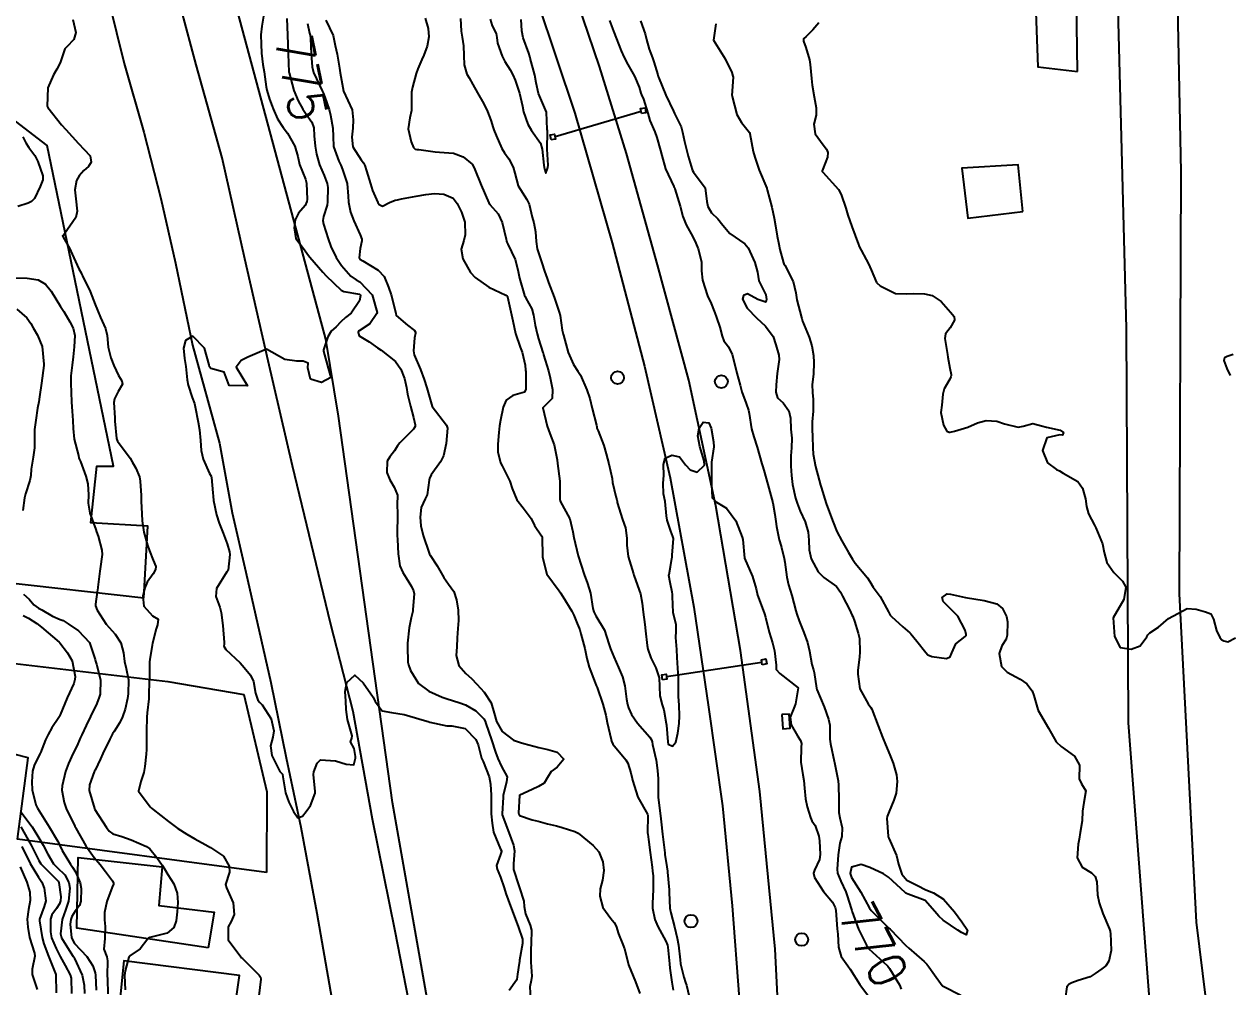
# Model space of a CAD drawing. Header units: metres. Extents: x 307586 to 320046, y 7427249 to 7434250.
# Drawn here: x 318928.5 to 319058.8, y 7429611.4 to 7429715.7 of the extents above; entities that cross this region are included whole.
import ezdxf
from ezdxf.enums import TextEntityAlignment as Align

# ---------------------------------------------------------------- set-up
doc = ezdxf.new("R2010")
doc.units = ezdxf.units.M
doc.header["$MEASUREMENT"] = 0
for name, color, linetype in [('Armario', 62, 'Continuous'), ('Cotas', 45, 'Continuous'), ('Curvas de Nivel 1m', 11, 'Continuous'), ('Curvas de Nivel 5m', 15, 'Continuous'), ('Divisa', 42, 'FENCELINE2'), ('Edificações', 30, 'Continuous'), ('Linha Férrea', 20, 'Continuous'), ('Portico', 45, 'Continuous'), ('Postes', 20, 'Continuous'), ('Vias Primárias', 230, 'Continuous')]:
    doc.layers.add(name, color=color, linetype=linetype)
doc.styles.add('Style-STANDARD', font='STANDARD.shx')
doc.linetypes.add('FENCELINE2', pattern='A,0.25,-0.1,[132,ltypeshp.shx,S=0.1,R=0,X=-0.1,Y=0],-0.1,1', length=1.45)

msp = doc.modelspace()

# ---------------------------------------------------------------- linework, layer by layer
at = {"layer": 'Armario'}
msp.add_lwpolyline([(319010.53, 7429640.91), (319010.62, 7429639.38), (319011.41, 7429639.43), (319011.32, 7429640.96)], close=True, dxfattribs=at)
at = {"layer": 'Curvas de Nivel 1m', "flags": 128}
for points, elevation in [([(318933.74, 7429716.15), (318934.08, 7429714.74), (318933.87, 7429713.98), (318933.11, 7429713.18), (318932.9, 7429712.96), (318932.81, 7429712.75), (318932.39, 7429711.46), (318932, 7429710.76), (318931.67, 7429710.17), (318931.05, 7429708.77), (318930.97, 7429706.77), (318931.03, 7429706.61), (318932.52, 7429704.75), (318933, 7429704.23), (318934.36, 7429702.74), (318934.98, 7429702.08), (318935.63, 7429701.38), (318935.75, 7429700.72), (318935.44, 7429700.24), (318934.95, 7429699.82), (318934.44, 7429699.24), (318934.16, 7429698.74), (318933.96, 7429697.7), (318934.07, 7429696.74), (318934.22, 7429695.41), (318934.06, 7429694.73), (318932.86, 7429692.94), (318932.77, 7429692.85), (318932.63, 7429692.75), (318932.86, 7429692.32), (318933.44, 7429691.33), (318933.69, 7429690.74), (318934.4, 7429689.15), (318934.64, 7429688.72), (318934.7, 7429688.61), (318934.81, 7429688.42), (318935.64, 7429686.71), (318936.18, 7429685.3), (318936.41, 7429684.7), (318936.76, 7429683.88), (318937.27, 7429682.69), (318937.47, 7429681.96), (318937.59, 7429680.69), (318937.88, 7429679.52), (318938.19, 7429678.69), (318938.68, 7429677.61), (318939.04, 7429677.03), (318939.12, 7429676.67), (318938.67, 7429675.89), (318938.25, 7429675.1), (318938.19, 7429674.68), (318938.29, 7429673.02), (318938.31, 7429672.68), (318938.49, 7429670.79), (318938.52, 7429670.68), (318938.6, 7429670.51), (318939.95, 7429668.66), (318940.19, 7429668.28), (318940.56, 7429667.57), (318940.95, 7429666.65), (318941.04, 7429666.16), (318941.13, 7429664.64), (318941.16, 7429664.01), (318941.21, 7429662.64), (318941.24, 7429661.9), (318941.43, 7429660.64), (318941.85, 7429659.25), (318942.05, 7429658.63), (318942.44, 7429657.61), (318942.74, 7429656.93), (318942.7, 7429656.63), (318942.43, 7429656.14), (318941.8, 7429655.25), (318941.54, 7429654.64), (318941.31, 7429653.73), (318941.44, 7429652.64), (318942.37, 7429651.6), (318942.98, 7429651.23), (318942.92, 7429650.62), (318942.77, 7429650.21), (318942.37, 7429648.63), (318942.33, 7429648.41), (318942.08, 7429646.87), (318942.06, 7429646.63), (318942.04, 7429644.89), (318942.03, 7429644.63), (318941.98, 7429642.92), (318941.96, 7429642.63), (318941.78, 7429641.1), (318941.75, 7429640.63), (318941.73, 7429639.13), (318941.72, 7429638.63), (318941.71, 7429637.12), (318941.69, 7429636.63), (318941.54, 7429635.28), (318941.42, 7429634.64), (318941.11, 7429633.68), (318940.87, 7429632.64), (318942.13, 7429630.94), (318942.28, 7429630.78), (318942.44, 7429630.63), (318944.1, 7429629.33), (318945.13, 7429628.59), (318946.09, 7429627.97), (318946.97, 7429627.46), (318948.08, 7429626.85), (318948.67, 7429626.54), (318950.06, 7429625.58), (318950.69, 7429624.52), (318950.71, 7429623.86), (318950.29, 7429622.53), (318950.38, 7429622.17), (318951.12, 7429620.52), (318951.21, 7429619.29), (318950.88, 7429618.52), (318950.56, 7429617.93), (318950.55, 7429616.52), (318951.93, 7429614.68), (318952.02, 7429614.6), (318952.11, 7429614.51), (318953.91, 7429612.7), (318954.07, 7429612.48), (318954.12, 7429612.26), (318953.88, 7429610.48)], 777), ([(318954.39, 7429716.5), (318954.21, 7429715.43), (318954.11, 7429714.5), (318954.14, 7429713.48), (318954.19, 7429712.5), (318954.32, 7429711.27), (318954.45, 7429710.5), (318954.68, 7429708.87), (318954.76, 7429708.49), (318955.04, 7429707.54), (318955.32, 7429706.77), (318955.43, 7429706.48), (318955.92, 7429705.38), (318956.52, 7429704.47), (318957, 7429703.84), (318957.79, 7429702.45), (318958.11, 7429701.31), (318958.3, 7429700.45), (318958.94, 7429698.87), (318959.05, 7429698.44), (318959.13, 7429696.66), (318959.1, 7429696.44), (318958.91, 7429696.02), (318958.17, 7429695.18), (318957.84, 7429694.45), (318957.72, 7429693.61), (318957.9, 7429692.45), (318958.85, 7429691.2), (318959.17, 7429690.76), (318959.4, 7429690.43), (318960.82, 7429688.79), (318961.17, 7429688.41), (318962.8, 7429686.84), (318963.1, 7429686.69), (318964.79, 7429686.41), (318964.87, 7429686.36), (318964.9, 7429686.26), (318964.79, 7429685.71), (318963.89, 7429684.37), (318963.27, 7429683.88), (318962.76, 7429683.41), (318962.25, 7429682.9), (318961.73, 7429682.4), (318961.35, 7429681.8), (318960.89, 7429680.41), (318960.88, 7429680.25), (318961.39, 7429678.4), (318961.67, 7429677.41), (318960.68, 7429676.85), (318959.47, 7429677.22), (318959.2, 7429678.43), (318959.22, 7429678.95), (318958.7, 7429679.17), (318957.99, 7429679.16), (318956.71, 7429679.34), (318954.72, 7429680.48), (318952.71, 7429679.61), (318951.98, 7429679.24), (318951.43, 7429678.52), (318952.67, 7429676.51), (318950.67, 7429676.53), (318950.14, 7429677.99), (318948.69, 7429678.39), (318948.54, 7429678.56), (318948.5, 7429678.76), (318947.99, 7429680.57), (318946.74, 7429681.87), (318945.93, 7429681.39), (318945.73, 7429680.59), (318945.83, 7429679.46), (318945.97, 7429678.59), (318946.13, 7429677.13), (318946.23, 7429676.58), (318946.66, 7429675.22), (318946.91, 7429674.58), (318946.99, 7429674.23), (318947.31, 7429672.57), (318947.46, 7429671.73), (318947.57, 7429670.57), (318947.65, 7429669.51), (318947.87, 7429668.57), (318948.56, 7429667.02), (318948.73, 7429666.73), (318948.78, 7429666.56), (318948.91, 7429664.93), (318948.94, 7429664.55), (318948.99, 7429664.09), (318949.29, 7429662.55), (318949.58, 7429661.63), (318950.04, 7429660.54), (318950.47, 7429659.41), (318950.73, 7429658.53), (318950.75, 7429658.23), (318950.55, 7429656.53), (318950.51, 7429656.45), (318950.43, 7429656.35), (318949.3, 7429654.55), (318949.25, 7429653.69), (318949.67, 7429652.54), (318949.82, 7429651.98), (318950, 7429650.54), (318950.14, 7429648.73), (318950.13, 7429648.53), (318950.1, 7429648.3), (318950.33, 7429647.96), (318951.86, 7429646.51), (318952.31, 7429646.02), (318952.99, 7429645.19), (318953.31, 7429644.49), (318953.52, 7429643.24), (318953.78, 7429642.49), (318953.99, 7429642.22), (318954.26, 7429641.96), (318955.24, 7429640.47), (318955.53, 7429639.16), (318955.4, 7429638.47), (318955.14, 7429637.53), (318955.28, 7429636.47), (318956.18, 7429634.76), (318956.32, 7429634.6), (318956.44, 7429634.46), (318956.47, 7429634.16), (318956.76, 7429632.45), (318957.14, 7429631.45), (318957.65, 7429630.44), (318958.11, 7429629.72), (318958.62, 7429629.92), (318959.01, 7429630.42), (318959.47, 7429631.08), (318959.98, 7429632.41), (318959.99, 7429632.57), (318959.82, 7429634.41), (318959.86, 7429634.73), (318960.19, 7429635.67), (318960.58, 7429636.01), (318962.19, 7429635.89), (318963.35, 7429635.54), (318964.18, 7429635.46), (318964.36, 7429636.19), (318964.36, 7429636.36), (318964.2, 7429637.25), (318963.81, 7429637.97), (318963.96, 7429638.36), (318963.98, 7429638.61), (318963.48, 7429640.37), (318963.35, 7429641.47), (318963.31, 7429642.37), (318963.23, 7429643.42), (318963.4, 7429644.37), (318964.3, 7429645.19), (318965.2, 7429644.35), (318966.27, 7429642.79), (318966.48, 7429642.34), (318967.26, 7429641.33), (318968.25, 7429641.13), (318969.63, 7429640.92), (318970.25, 7429640.74), (318971.82, 7429640.27), (318972.24, 7429640.15), (318972.41, 7429640.1), (318974.23, 7429639.69), (318974.77, 7429639.7), (318976.23, 7429639.39), (318977.39, 7429638.2), (318977.64, 7429637.64), (318978, 7429636.19), (318978.06, 7429636.06), (318978.19, 7429635.82), (318978.84, 7429634.18), (318978.97, 7429633.37), (318979.04, 7429632.18), (318979.04, 7429631.27), (318979.06, 7429630.18), (318979.14, 7429629.15), (318979.28, 7429628.18), (318980.07, 7429626.35), (318980.15, 7429626.17), (318980.15, 7429626.09), (318980.07, 7429625.78), (318979.64, 7429624.59), (318979.68, 7429624.17), (318980.04, 7429623.31), (318980.45, 7429622.17), (318980.64, 7429621.54), (318981.13, 7429620.16), (318981.87, 7429618.26), (318981.91, 7429618.15), (318981.97, 7429617.98), (318982.42, 7429616.61), (318982.44, 7429616.14), (318982.11, 7429614.32), (318982.1, 7429614.15), (318982.09, 7429613.99), (318981.91, 7429612.82), (318981.81, 7429612.25), (318981.77, 7429612.15), (318981, 7429611.05)], 776), ([(318959.15, 7429715.7), (318959.38, 7429714.68), (318959.43, 7429714.44), (318959.48, 7429714.08), (318959.56, 7429712.43), (318959.66, 7429711.01), (318959.81, 7429710.43), (318960.44, 7429709.04), (318960.74, 7429708.41), (318960.84, 7429708.21), (318961.05, 7429707.76), (318961.49, 7429706.41), (318961.64, 7429705.79), (318961.91, 7429704.4), (318961.92, 7429703.48), (318961.97, 7429702.4), (318962.56, 7429700.8), (318962.75, 7429700.39), (318962.96, 7429699.92), (318963.44, 7429698.38), (318963.55, 7429697.01), (318963.58, 7429696.38), (318963.83, 7429695.3), (318964.18, 7429694.37), (318964.87, 7429692.83), (318965.04, 7429692.36), (318965.04, 7429692.18), (318964.85, 7429691.35), (318964.76, 7429690.36), (318964.84, 7429690.21), (318965.16, 7429690.04), (318966.82, 7429689.03), (318967.45, 7429688.33), (318967.94, 7429687.19), (318968.2, 7429686.33), (318968.73, 7429684.37), (318968.73, 7429684.32), (318968.77, 7429684.1), (318970, 7429683.05), (318970.75, 7429682.49), (318970.85, 7429682.29), (318970.85, 7429682.19), (318970.74, 7429681.68), (318970.64, 7429680.29), (318970.72, 7429679.84), (318971.39, 7429678.28), (318971.78, 7429677.19), (318972.07, 7429676.28), (318972.65, 7429674.27), (318974.21, 7429672.25), (318974.3, 7429671.92), (318974.17, 7429670.25), (318973.9, 7429668.93), (318973.57, 7429668.26), (318972.56, 7429666.87), (318972.36, 7429666.47), (318972.32, 7429666.27), (318972.1, 7429664.71), (318971.91, 7429664.28), (318971.47, 7429663.33), (318971.36, 7429662.28), (318971.44, 7429661.34), (318971.67, 7429660.28), (318972.34, 7429658.39), (318972.38, 7429658.27), (318972.45, 7429658.15), (318973.19, 7429657.01), (318973.63, 7429656.25), (318973.92, 7429655.74), (318974.42, 7429655.03), (318975, 7429654.23), (318975.3, 7429653.33), (318975.48, 7429652.23), (318975.51, 7429651.09), (318975.45, 7429650.23), (318975.37, 7429649.21), (318975.31, 7429648.23), (318975.26, 7429647.3), (318975.53, 7429646.23), (318976.3, 7429645.37), (318976.91, 7429644.82), (318977.48, 7429644.2), (318978.28, 7429643.34), (318979.03, 7429642.18), (318979.36, 7429641.07), (318979.64, 7429640.18), (318980.23, 7429639.09), (318981.47, 7429638.16), (318982.22, 7429637.88), (318982.59, 7429637.77), (318984.21, 7429637.36), (318985.17, 7429637.14), (318986.2, 7429636.83), (318986.92, 7429636.09), (318986.18, 7429635.21), (318985.53, 7429634.76), (318985.13, 7429634.11), (318984.78, 7429633.5), (318984.16, 7429633.13), (318983.48, 7429632.8), (318982.14, 7429632.2), (318982.12, 7429632.18), (318982.11, 7429632.15), (318982.02, 7429630.26), (318982.03, 7429630.15), (318982.12, 7429629.98), (318983.5, 7429629.52), (318984.12, 7429629.36), (318985.13, 7429629.1), (318986.11, 7429628.86), (318986.72, 7429628.7), (318988.1, 7429628.24), (318988.47, 7429628.07), (318990.08, 7429626.76), (318990.7, 7429626.04), (318991.13, 7429624.97), (318991.25, 7429624.04), (318991.09, 7429622.99), (318990.85, 7429622.04), (318990.82, 7429621.24), (318991.14, 7429620.04), (318991.99, 7429618.85), (318992.38, 7429618.41), (318992.59, 7429618.02), (318992.82, 7429617.17), (318993.3, 7429616.01), (318993.5, 7429615.56), (318993.88, 7429614), (318993.93, 7429613.83), (318994.68, 7429611.99), (318995.15, 7429610.73)], 774), ([(318961.15, 7429716.07), (318961.95, 7429714.4), (318962.17, 7429713.35), (318962.36, 7429712.4), (318962.62, 7429710.87), (318962.69, 7429710.39), (318963.05, 7429708.39), (318964, 7429706.38), (318964.1, 7429705.3), (318964.05, 7429704.38), (318963.95, 7429703.43), (318964.08, 7429702.38), (318964.97, 7429700.96), (318965.23, 7429700.63), (318965.36, 7429700.36), (318965.53, 7429699.78), (318965.98, 7429698.35), (318966.21, 7429697.63), (318966.76, 7429696.34), (318966.91, 7429696.13), (318967.29, 7429695.96), (318968.03, 7429696.33), (318968.66, 7429696.58), (318968.92, 7429696.64), (318969.33, 7429696.72), (318970.92, 7429697.04), (318971.98, 7429697.22), (318972.92, 7429697.32), (318973.93, 7429697.26), (318974.92, 7429696.8), (318975.35, 7429696.24), (318975.84, 7429695.29), (318976.2, 7429694.23), (318976.24, 7429692.85), (318976.07, 7429692.23), (318975.8, 7429691.29), (318975.98, 7429690.23), (318976.82, 7429688.76), (318977.33, 7429688.21), (318978.81, 7429687.19), (318980.65, 7429686.32), (318980.79, 7429686.21), (318980.81, 7429686.17), (318980.82, 7429686.14), (318981.25, 7429684.17), (318981.39, 7429683.54), (318981.67, 7429682.16), (318982.19, 7429680.69), (318982.4, 7429680.15), (318982.71, 7429678.72), (318982.76, 7429678.21), (318982.78, 7429678.15), (318982.79, 7429678.06), (318982.79, 7429676.15), (318982.67, 7429675.81), (318981.39, 7429675.44), (318980.66, 7429674.95), (318980.33, 7429674.17), (318980.04, 7429672.77), (318979.96, 7429672.18), (318979.86, 7429671.43), (318979.75, 7429670.18), (318979.78, 7429669.37), (318980.06, 7429668.18), (318980.22, 7429667.82), (318980.57, 7429667.17), (318981.06, 7429666.16), (318981.31, 7429665.4), (318981.83, 7429664.16), (318982.52, 7429663.29), (318983.36, 7429662.14), (318983.74, 7429661.38), (318984.48, 7429660.27), (318984.55, 7429660.12), (318984.57, 7429660.03), (318984.62, 7429658.12), (318984.62, 7429657.95), (318985.08, 7429656.11), (318986.42, 7429654.31), (318986.56, 7429654.1), (318986.81, 7429653.69), (318987.79, 7429652.09), (318987.98, 7429651.69), (318988.37, 7429650.76), (318988.56, 7429650.27), (318988.63, 7429650.07), (318988.76, 7429649.66), (318989.18, 7429648.06), (318989.39, 7429646.99), (318989.64, 7429646.06), (318990.3, 7429644.34), (318990.42, 7429644.05), (318990.51, 7429643.83), (318991.15, 7429642.04), (318991.45, 7429640.84), (318991.61, 7429640.04), (318992.03, 7429638.23), (318992.08, 7429638.03), (318992.22, 7429637.7), (318993.64, 7429636.01), (318993.85, 7429635.66), (318994.18, 7429634.6), (318994.32, 7429634), (318994.35, 7429633.82), (318994.94, 7429631.99), (318995.96, 7429630.15), (318996.02, 7429629.98), (318995.98, 7429628.1), (318996, 7429627.98), (318996.09, 7429627.4), (318996.26, 7429625.98), (318996.48, 7429624.4), (318996.53, 7429623.97), (318996.57, 7429623.45), (318996.57, 7429621.97), (318996.5, 7429620.47), (318996.52, 7429619.97), (318996.77, 7429618.75), (318997.1, 7429617.96), (318997.96, 7429616.39), (318998.12, 7429615.95), (318998.16, 7429615.74), (318998.34, 7429613.95), (318998.4, 7429613.47), (318998.62, 7429611.94), (318998.74, 7429611.1)], 773), ([(318971.9, 7429716.28), (318972.23, 7429715.19), (318972.29, 7429714.28), (318972.12, 7429713.27), (318971.75, 7429712.28), (318971.55, 7429711.83), (318971.09, 7429710.81), (318970.91, 7429710.29), (318970.54, 7429708.81), (318970.43, 7429708.3), (318970.42, 7429707.68), (318970.43, 7429706.3), (318970.25, 7429705.52), (318970.06, 7429704.3), (318970.37, 7429702.92), (318970.62, 7429702.3), (318970.8, 7429702.12), (318970.98, 7429702.08), (318971.2, 7429702.06), (318972.98, 7429701.82), (318973.45, 7429701.8), (318974.98, 7429701.69), (318976.03, 7429701.29), (318976.97, 7429700.49), (318977.14, 7429700.22), (318977.27, 7429699.91), (318977.97, 7429698.21), (318978.79, 7429696.32), (318978.86, 7429696.2), (318978.91, 7429696.14), (318979.82, 7429695.11), (318980.22, 7429694.18), (318980.67, 7429692.36), (318980.7, 7429692.17), (318980.74, 7429692.05), (318980.86, 7429691.83), (318981.64, 7429690.16), (318981.93, 7429689.06), (318982.12, 7429688.16), (318982.66, 7429686.29), (318982.71, 7429686.15), (318982.79, 7429685.98), (318983.46, 7429684.82), (318983.64, 7429684.14), (318983.82, 7429683.07), (318984.03, 7429682.13), (318984.18, 7429681.57), (318984.65, 7429680.12), (318984.67, 7429680.07), (318984.72, 7429679.87), (318985.24, 7429678.11), (318985.43, 7429677.37), (318985.7, 7429676.11), (318985.64, 7429675.14), (318984.65, 7429674.12), (318985.11, 7429672.12), (318985.41, 7429671.32), (318985.87, 7429670.11), (318986.19, 7429668.5), (318986.24, 7429668.1), (318986.47, 7429666.18), (318986.47, 7429666.1), (318986.49, 7429664.14), (318986.5, 7429664.1), (318986.53, 7429664.03), (318987.56, 7429662.09), (318987.89, 7429660.69), (318988, 7429660.08), (318988.46, 7429658.08), (318989.11, 7429656.07), (318989.47, 7429655.11), (318989.8, 7429654.06), (318990.07, 7429652.38), (318990.17, 7429652.05), (318990.23, 7429651.9), (318990.38, 7429651.59), (318991.3, 7429650.04), (318991.8, 7429648.58), (318991.98, 7429648.03), (318992.33, 7429647.15), (318992.85, 7429646.02), (318993.28, 7429645), (318993.51, 7429644.01), (318993.69, 7429642.59), (318993.79, 7429642.01), (318993.9, 7429641.65), (318994.25, 7429640.93), (318994.9, 7429639.99), (318996.23, 7429638.47), (318996.42, 7429638.17), (318996.47, 7429637.98), (318996.53, 7429637.67), (318996.92, 7429635.97), (318997.07, 7429634.86), (318997.12, 7429633.97), (318997.11, 7429633.02), (318997.13, 7429631.97), (318997.25, 7429631.08), (318997.39, 7429629.96), (318997.45, 7429629.29), (318997.6, 7429627.96), (318997.81, 7429626.22), (318997.84, 7429625.95), (318997.86, 7429625.75), (318998.06, 7429624.43), (318998.14, 7429623.95), (318998.15, 7429623.85), (318998.31, 7429621.95), (318998.32, 7429621.65), (318998.39, 7429619.95), (318998.49, 7429619.45), (318998.91, 7429617.94), (318999.19, 7429616.71), (318999.33, 7429615.94), (318999.5, 7429614.37), (318999.56, 7429613.93), (318999.91, 7429612.49), (319000.1, 7429611.93), (319000.19, 7429611.64), (319000.59, 7429609.92)], 772), ([(318975.72, 7429716.24), (318975.8, 7429714.9), (318975.89, 7429714.24), (318976.04, 7429713.31), (318976.1, 7429712.24), (318976.11, 7429711.25), (318976.42, 7429710.23), (318976.67, 7429709.82), (318977.07, 7429709.13), (318977.57, 7429708.21), (318978.24, 7429707.02), (318978.66, 7429706.2), (318979.02, 7429705.26), (318979.26, 7429704.44), (318979.34, 7429704.2), (318979.59, 7429703.61), (318980.21, 7429702.18), (318980.5, 7429701.7), (318980.97, 7429701.07), (318981.44, 7429700.17), (318981.62, 7429699.5), (318981.98, 7429698.16), (318982.92, 7429696.65), (318983.16, 7429696.15), (318983.49, 7429694.74), (318983.65, 7429694.14), (318983.84, 7429693.18), (318983.91, 7429692.13), (318984.04, 7429691.32), (318984.41, 7429690.13), (318984.52, 7429689.8), (318984.83, 7429688.92), (318985.1, 7429688.12), (318985.26, 7429687.67), (318985.85, 7429686.11), (318986.41, 7429684.48), (318986.5, 7429684.1), (318986.75, 7429682.54), (318986.83, 7429682.1), (318986.86, 7429681.98), (318987.39, 7429680.09), (318987.97, 7429678.82), (318988.44, 7429678.08), (318988.7, 7429677.65), (318989.42, 7429676.07), (318989.72, 7429675.12), (318989.98, 7429674.06), (318990.45, 7429672.23), (318990.47, 7429672.05), (318990.49, 7429671.92), (318990.62, 7429671.63), (318991.23, 7429670.04), (318991.51, 7429669.13), (318991.79, 7429668.04), (318992.13, 7429666.47), (318992.2, 7429666.03), (318992.54, 7429664.51), (318992.64, 7429664.14), (318992.67, 7429664.03), (318992.69, 7429663.86), (318993.28, 7429662.02), (318993.6, 7429661.12), (318993.74, 7429660.01), (318993.73, 7429659.26), (318993.89, 7429658.01), (318994.44, 7429656.16), (318994.49, 7429656), (318994.54, 7429655.89), (318995.23, 7429653.99), (318995.4, 7429652.99), (318995.51, 7429651.99), (318995.7, 7429650.66), (318995.77, 7429649.99), (318995.93, 7429648.4), (318996.01, 7429647.98), (318996.33, 7429647.05), (318996.88, 7429645.97), (318997.22, 7429644.88), (318997.27, 7429643.97), (318997.3, 7429642.94), (318997.56, 7429641.96), (318997.73, 7429641.43), (318998.01, 7429639.95), (318998.03, 7429639.75), (318998.17, 7429637.95), (318998.22, 7429637.71), (318998.68, 7429637.48), (318999.03, 7429637.94), (318999.27, 7429638.9), (318999.39, 7429639.94), (318999.43, 7429640.76), (318999.39, 7429641.94), (318999.33, 7429642.88), (318999.34, 7429643.94), (318999.32, 7429644.93), (318999.25, 7429645.94), (318999.18, 7429647.09), (318999.14, 7429647.94), (318999.05, 7429649.25), (318999.07, 7429649.94), (318999.06, 7429650.63), (318998.76, 7429651.95), (318998.68, 7429653.68), (318998.67, 7429653.96), (318998.63, 7429654.17), (318998.43, 7429655.2), (318998.3, 7429655.96), (318998.31, 7429656.09), (318998.45, 7429656.92), (318998.62, 7429657.8), (318998.64, 7429657.96), (318998.65, 7429658.15), (318998.78, 7429659.96), (318998.73, 7429660.2), (318998.49, 7429660.77), (318998.11, 7429661.96), (318998.03, 7429662.44), (318997.87, 7429663.97), (318997.72, 7429664.79), (318997.67, 7429665.97), (318997.74, 7429666.8), (318997.7, 7429667.97), (318997.89, 7429668.66), (318998.59, 7429668.98), (318999.44, 7429668.8), (319000.09, 7429667.94), (319000.58, 7429667.41), (319001.34, 7429667.16), (319002.14, 7429667.91), (319002.12, 7429668.38), (319001.64, 7429669.92), (319001.44, 7429671.1), (319001.58, 7429671.92), (319001.99, 7429672.56), (319002.63, 7429672.48), (319002.87, 7429671.91), (319003.13, 7429670.43), (319003.14, 7429669.9), (319002.9, 7429668.22), (319002.89, 7429667.91), (319002.91, 7429667.57), (319002.92, 7429665.9), (319002.99, 7429664.36), (319003.43, 7429663.9), (319004.52, 7429663.24), (319005.54, 7429661.87), (319006.24, 7429660.11), (319006.29, 7429659.86), (319006.46, 7429657.86), (319007.34, 7429655.85), (319007.74, 7429654.53), (319007.9, 7429653.85), (319008.39, 7429652.52), (319008.64, 7429651.83), (319008.75, 7429651.46), (319009.15, 7429649.82), (319009.49, 7429648.68), (319009.73, 7429647.82), (319009.89, 7429646.25), (319009.9, 7429645.81), (319010.31, 7429645.35), (319012.29, 7429643.79), (319011.99, 7429642.07), (319011.9, 7429641.79), (319011.42, 7429640.63), (319011.54, 7429639.8), (319012.23, 7429638.61), (319012.54, 7429638.1), (319012.63, 7429637.78), (319012.62, 7429637.38), (319012.59, 7429635.78), (319012.79, 7429634.39), (319012.9, 7429633.78), (319012.98, 7429632.96), (319013.07, 7429631.78), (319013.27, 7429630.91), (319013.62, 7429629.77), (319013.78, 7429629.42), (319014.11, 7429628.89), (319014.54, 7429627.76), (319014.6, 7429627.25), (319014.66, 7429625.75), (319014.59, 7429625.23), (319014.06, 7429624.06), (319013.94, 7429623.76), (319014.05, 7429623.27), (319015.04, 7429621.75), (319016.01, 7429620.61), (319016.29, 7429620.02), (319016.35, 7429619.73), (319016.46, 7429618.2), (319016.52, 7429617.73), (319016.58, 7429617.13), (319016.65, 7429615.73), (319016.94, 7429614.72), (319017.66, 7429613.71), (319017.93, 7429613.35), (319018.96, 7429611.7), (319019.89, 7429610.44)], 771), ([(318995.22, 7429716.01), (318995.73, 7429714.59), (318995.87, 7429714), (318996.16, 7429712.95), (318996.51, 7429711.99), (318996.66, 7429711.55), (318997.08, 7429710.15), (318997.14, 7429709.98), (318997.17, 7429709.89), (318997.97, 7429707.97), (318998.79, 7429706.21), (318998.9, 7429705.96), (318999.03, 7429705.7), (318999.6, 7429704.54), (318999.78, 7429703.95), (318999.98, 7429702.96), (319000.22, 7429701.94), (319000.38, 7429701.35), (319000.81, 7429699.93), (319000.85, 7429699.82), (319000.96, 7429699.63), (319002.23, 7429697.92), (319002.39, 7429696.45), (319002.51, 7429695.91), (319002.91, 7429695.23), (319003.59, 7429694.59), (319004.13, 7429693.89), (319004.88, 7429692.99), (319006.51, 7429691.86), (319006.86, 7429691.44), (319007.59, 7429689.85), (319007.9, 7429688.79), (319008.04, 7429687.85), (319008.8, 7429686.33), (319008.86, 7429685.84), (319008.79, 7429685.56), (319007.91, 7429685.85), (319006.8, 7429686.47), (319006.37, 7429686.29), (319006.27, 7429685.87), (319006.78, 7429684.92), (319007.76, 7429683.85), (319008.76, 7429682.97), (319009.58, 7429681.83), (319009.86, 7429680.95), (319010.19, 7429679.82), (319010.24, 7429679.34), (319010.03, 7429677.82), (319009.9, 7429676.61), (319009.88, 7429675.82), (319010.06, 7429675.21), (319010.66, 7429674.67), (319011.29, 7429673.8), (319011.45, 7429672.99), (319011.51, 7429671.8), (319011.59, 7429670.83), (319011.57, 7429669.8), (319011.48, 7429668.92), (319011.48, 7429667.8), (319011.56, 7429666.8), (319011.67, 7429665.8), (319012.01, 7429664.33), (319012.18, 7429663.79), (319012.52, 7429662.93), (319013.04, 7429661.78), (319013.37, 7429660.66), (319013.43, 7429659.78), (319013.46, 7429658.76), (319013.69, 7429657.77), (319014.44, 7429656.38), (319015.08, 7429655.75), (319016.42, 7429654.77), (319016.87, 7429654.18), (319017.1, 7429653.73), (319017.88, 7429652.23), (319018.11, 7429651.71), (319018.19, 7429651.52), (319018.38, 7429651.03), (319018.8, 7429649.71), (319018.91, 7429649.16), (319018.96, 7429647.7), (319018.92, 7429647.11), (319018.76, 7429645.71), (319018.74, 7429645.28), (319018.97, 7429643.7), (319019.88, 7429642.09), (319020.15, 7429641.69), (319020.26, 7429641.49), (319020.96, 7429639.68), (319021.43, 7429638.48), (319021.73, 7429637.67), (319022.21, 7429636.55), (319022.57, 7429635.66), (319022.93, 7429634.4), (319023.02, 7429633.66), (319022.89, 7429632.4), (319022.66, 7429631.66), (319022.13, 7429630.42), (319021.91, 7429629.88), (319021.87, 7429629.67), (319022.03, 7429627.75), (319022.04, 7429627.67), (319022.1, 7429627.54), (319022.94, 7429625.66), (319023.14, 7429624.73), (319023.5, 7429623.65), (319024.04, 7429622.98), (319025.29, 7429622.37), (319026.04, 7429621.99), (319026.28, 7429621.86), (319026.94, 7429621.61), (319028.02, 7429620.95), (319029.21, 7429619.58), (319029.99, 7429618.49), (319030.63, 7429617.56), (319030.48, 7429617.06), (319029.98, 7429617.31), (319029.57, 7429617.57), (319027.99, 7429618.67), (319027.5, 7429619.1), (319027.07, 7429619.6), (319026.02, 7429620.8), (319024.19, 7429621.47), (319024.02, 7429621.54), (319023.96, 7429621.58), (319023.89, 7429621.64), (319022.05, 7429623.31), (319021.52, 7429623.68), (319020.06, 7429624.37), (319019.09, 7429624.67), (319018.06, 7429624.39), (319017.91, 7429623.71), (319018.05, 7429623.28), (319019.06, 7429621.7), (319020.01, 7429619.96), (319020.19, 7429619.69), (319021.99, 7429617.89), (319022.11, 7429617.79), (319022.23, 7429617.67), (319023.96, 7429615.92), (319024.26, 7429615.64), (319025.94, 7429614.18), (319026.22, 7429613.9), (319026.45, 7429613.61), (319027.06, 7429612.74), (319027.88, 7429611.59), (319027.91, 7429611.56), (319027.98, 7429611.52), (319029.9, 7429610.53)], 769), ([(319003.38, 7429715.68), (319003.13, 7429713.91), (319004.38, 7429711.9), (319005.09, 7429710.4), (319005.22, 7429710.02), (319005.24, 7429709.89), (319005.12, 7429707.94), (319005.13, 7429707.89), (319005.14, 7429707.81), (319005.63, 7429705.88), (319006.14, 7429704.99), (319007.01, 7429703.93), (319007.05, 7429703.86), (319007.06, 7429703.81), (319007.43, 7429701.86), (319007.59, 7429701.24), (319008.08, 7429699.85), (319008.89, 7429697.9), (319008.91, 7429697.84), (319008.94, 7429697.73), (319009.44, 7429695.83), (319009.7, 7429694.63), (319009.83, 7429693.83), (319010.02, 7429692.68), (319010.19, 7429691.82), (319010.3, 7429691.27), (319010.71, 7429689.81), (319010.75, 7429689.72), (319010.84, 7429689.56), (319011.73, 7429687.8), (319012.05, 7429686.55), (319012.16, 7429685.8), (319012.66, 7429683.91), (319012.69, 7429683.79), (319012.77, 7429683.51), (319013.48, 7429681.78), (319013.76, 7429680.81), (319013.93, 7429679.77), (319013.98, 7429679.04), (319013.93, 7429677.77), (319013.82, 7429676.64), (319013.83, 7429675.77), (319013.92, 7429675.03), (319013.91, 7429673.77), (319013.81, 7429672.6), (319013.8, 7429671.77), (319013.85, 7429671.01), (319013.89, 7429669.77), (319013.91, 7429669.09), (319014.16, 7429667.77), (319014.56, 7429666.29), (319014.71, 7429665.76), (319014.78, 7429665.52), (319015.33, 7429663.75), (319015.77, 7429662.49), (319016.06, 7429661.74), (319016.49, 7429660.72), (319017.01, 7429659.73), (319017.74, 7429658.46), (319018.17, 7429657.72), (319018.46, 7429657.31), (319019.79, 7429655.7), (319020.05, 7429655.31), (319020.42, 7429654.71), (319021.17, 7429653.68), (319022.05, 7429652.02), (319022.26, 7429651.67), (319022.39, 7429651.52), (319023.61, 7429650.42), (319024.36, 7429649.77), (319024.5, 7429649.64), (319025.12, 7429648.86), (319026.11, 7429647.62), (319026.34, 7429647.39), (319026.75, 7429647.2), (319028.33, 7429646.99), (319028.74, 7429647.18), (319028.93, 7429647.58), (319029.36, 7429648.57), (319030.36, 7429649.35), (319030.47, 7429649.46), (319030.47, 7429649.57), (319030.37, 7429650.05), (319029.56, 7429651.58), (319028.4, 7429652.74), (319027.98, 7429653.16), (319027.89, 7429653.6), (319028.42, 7429653.98), (319028.78, 7429653.95), (319030.41, 7429653.57), (319032.41, 7429653.26), (319033.79, 7429652.91), (319034.4, 7429652.4), (319034.83, 7429651.52), (319034.95, 7429650.95), (319034.91, 7429649.51), (319034.81, 7429649.07), (319034.35, 7429648.35), (319034.05, 7429647.52), (319034.32, 7429646.12), (319034.9, 7429645.51), (319036.31, 7429644.76), (319037.06, 7429644.25), (319037.61, 7429643.48), (319037.79, 7429642.98), (319038.22, 7429641.47), (319038.27, 7429641.35), (319039.38, 7429639.46), (319040.23, 7429637.98), (319040.75, 7429637.44), (319042.21, 7429636.42), (319042.75, 7429635.42), (319042.72, 7429633.97), (319042.98, 7429633.42), (319043.42, 7429632.66), (319043.23, 7429631.41), (319043.09, 7429630.47), (319043.02, 7429629.42), (319042.83, 7429628.14), (319042.72, 7429627.42), (319042.62, 7429626.9), (319042.49, 7429625.42), (319043.04, 7429624.4), (319044.06, 7429623.78), (319044.46, 7429623.4), (319044.64, 7429622.8), (319044.71, 7429621.39), (319044.87, 7429620.55), (319045.27, 7429619.39), (319045.99, 7429617.68), (319046.06, 7429617.46), (319046.08, 7429617.38), (319046.1, 7429617.26), (319046.17, 7429615.38), (319045.94, 7429614.23), (319045.61, 7429613.71), (319045.18, 7429613.39), (319044.46, 7429612.87), (319043.92, 7429612.54), (319042.62, 7429612.12), (319041.92, 7429611.87), (319041.62, 7429611.73), (319041.37, 7429611.44), (319041.19, 7429610.14)], 768), ([(319014.54, 7429715.78), (319013.89, 7429715.03), (319013.14, 7429714.31), (319012.88, 7429714.05), (319012.87, 7429713.79), (319013.12, 7429713.11), (319013.52, 7429711.79), (319013.59, 7429711.29), (319013.72, 7429709.78), (319013.82, 7429709.04), (319014.02, 7429707.78), (319014.24, 7429706.58), (319014.24, 7429705.78), (319014, 7429704.81), (319014.14, 7429703.78), (319014.99, 7429702.57), (319015.37, 7429702.13), (319015.51, 7429701.75), (319015.47, 7429701.26), (319014.96, 7429699.95), (319014.88, 7429699.76), (319014.89, 7429699.69), (319014.96, 7429699.62), (319016.64, 7429697.74), (319016.93, 7429697.2), (319017.44, 7429695.73), (319017.68, 7429694.96), (319018.08, 7429693.73), (319018.82, 7429691.78), (319018.84, 7429691.72), (319018.87, 7429691.66), (319019.9, 7429689.7), (319020.19, 7429689.05), (319020.78, 7429687.69), (319020.82, 7429687.63), (319021.18, 7429687.33), (319022.81, 7429686.49), (319024.02, 7429686.44), (319024.81, 7429686.49), (319025.96, 7429686.47), (319026.8, 7429686.26), (319027.76, 7429685.61), (319028.78, 7429684.48), (319029.17, 7429683.99), (319029.22, 7429683.59), (319028.76, 7429682.79), (319028.23, 7429682.13), (319028.16, 7429681.61), (319028.44, 7429679.89), (319028.49, 7429679.6), (319028.71, 7429678.41), (319028.85, 7429677.74), (319028.86, 7429677.6), (319028.83, 7429677.47), (319028.7, 7429677.21), (319028.11, 7429676.18), (319027.96, 7429675.61), (319027.85, 7429674.41), (319027.74, 7429673.61), (319028.01, 7429672.23), (319028.4, 7429671.6), (319028.63, 7429671.48), (319028.75, 7429671.48), (319029.22, 7429671.59), (319030.64, 7429672.01), (319031.72, 7429672.48), (319032.64, 7429672.75), (319033.78, 7429672.66), (319034.64, 7429672.37), (319036.12, 7429672.02), (319036.64, 7429672.13), (319037.71, 7429672.42), (319038.64, 7429672.16), (319039.18, 7429672.01), (319040.64, 7429671.7), (319041.02, 7429671.45), (319040.92, 7429671.15), (319040.63, 7429671.18), (319039.22, 7429670.87), (319038.76, 7429669.48), (319039.28, 7429668.16), (319040.25, 7429667.45), (319040.58, 7429667.29), (319040.98, 7429667.04), (319042.56, 7429666.14), (319043.08, 7429665.42), (319043.4, 7429664.28), (319043.52, 7429663.42), (319043.74, 7429662.63), (319044.36, 7429661.4), (319044.51, 7429661.12), (319045.24, 7429659.39), (319045.43, 7429658.44), (319045.7, 7429657.39), (319046.45, 7429656.3), (319047.4, 7429655.37), (319047.76, 7429654.69), (319047.56, 7429653.36), (319046.39, 7429651.38), (319046.54, 7429649.38), (319047.14, 7429648.16), (319048.35, 7429647.98), (319049.33, 7429648.37), (319050.05, 7429649.33), (319050.16, 7429649.54), (319050.37, 7429649.75), (319051.32, 7429650.38), (319052.39, 7429651.31), (319054.4, 7429652.38), (319055.37, 7429652.31), (319056.4, 7429652.02), (319056.97, 7429651.83), (319057.25, 7429651.25), (319057.59, 7429650.03), (319057.95, 7429649.24), (319058.15, 7429649.02), (319058.36, 7429648.88), (319058.82, 7429648.77), (319059.64, 7429649.22)], 767), ([(318928.35, 7429703.45), (318928.66, 7429702.8), (318928.98, 7429702.3), (318929.62, 7429701.44), (318929.95, 7429700.79), (318930.49, 7429699.23), (318930.51, 7429698.78), (318930.21, 7429698.07), (318929.58, 7429696.79), (318929.26, 7429696.44), (318928.9, 7429696.27), (318927.79, 7429695.92)], 778), ([(318927.42, 7429688.2), (318928.81, 7429688.16), (318930, 7429687.97), (318930.8, 7429687.49), (318931.39, 7429686.76), (318932.43, 7429685.09), (318932.63, 7429684.75), (318932.76, 7429684.54), (318933.43, 7429683.42), (318933.78, 7429682.73), (318933.95, 7429681.95), (318933.91, 7429680.73), (318933.79, 7429679.65), (318933.68, 7429678.74), (318933.54, 7429677.59), (318933.53, 7429676.74), (318933.58, 7429675.81), (318933.59, 7429674.74), (318933.67, 7429673.77), (318933.76, 7429672.73), (318933.78, 7429671.89), (318933.91, 7429670.73), (318934.35, 7429668.95), (318934.41, 7429668.72), (318934.45, 7429668.6), (318934.57, 7429668.3), (318935.15, 7429666.71), (318935.36, 7429665.89), (318935.43, 7429664.71), (318935.41, 7429663.81), (318935.59, 7429662.71), (318936.23, 7429660.96), (318936.32, 7429660.7), (318936.48, 7429660.22), (318936.9, 7429658.7), (318936.92, 7429658.23), (318936.7, 7429656.7), (318936.67, 7429656.45), (318936.47, 7429654.7), (318936.46, 7429654.64), (318936.4, 7429654.19), (318936.21, 7429652.88), (318936.22, 7429652.7), (318936.38, 7429652.22), (318937.34, 7429650.69), (318938.35, 7429649.6), (318938.95, 7429648.67), (318939.24, 7429647.58), (318939.36, 7429646.66), (318939.53, 7429645.89), (318939.77, 7429644.66), (318939.75, 7429643.17), (318939.68, 7429642.66), (318939.42, 7429641.49), (318939.13, 7429640.66), (318938.85, 7429640.05), (318938.22, 7429639.09), (318938.06, 7429638.83), (318937.98, 7429638.67), (318937.77, 7429638.24), (318937.01, 7429636.69), (318936.75, 7429636.13), (318936.17, 7429634.91), (318936.1, 7429634.77), (318936.07, 7429634.7), (318935.55, 7429633.3), (318935.52, 7429632.71), (318936.08, 7429630.75), (318936.1, 7429630.7), (318936.12, 7429630.65), (318937.4, 7429628.68), (318937.7, 7429628.28), (318938.09, 7429627.99), (318939.04, 7429627.71), (318940.08, 7429627.37), (318941.73, 7429626.63), (318942.07, 7429626.37), (318942.86, 7429625.43), (318943.43, 7429624.61), (318943.66, 7429624.21), (318944.04, 7429623.62), (318944.67, 7429622.59), (318945.03, 7429621.58), (318945.11, 7429620.59), (318945.03, 7429619.55), (318944.94, 7429618.59), (318944.68, 7429617.88), (318943.96, 7429617.27), (318942.09, 7429616.77), (318941.95, 7429616.72), (318941.91, 7429616.68), (318941.87, 7429616.63), (318941.03, 7429615.54), (318939.93, 7429614.81), (318939.84, 7429614.74), (318939.8, 7429614.65), (318939.4, 7429613.17), (318939.34, 7429612.66), (318939.41, 7429611.13)], 778), ([(318927.67, 7429684.81), (318928.75, 7429683.87), (318929.19, 7429683.23), (318929.44, 7429682.79), (318929.92, 7429681.97), (318930.41, 7429680.77), (318930.62, 7429678.85), (318930.62, 7429678.77), (318930.62, 7429678.7), (318930.36, 7429676.77), (318930.13, 7429675.3), (318930.05, 7429674.78), (318929.93, 7429674.08), (318929.73, 7429672.78), (318929.61, 7429671.78), (318929.6, 7429670.79), (318929.59, 7429669.79), (318929.44, 7429668.79), (318929.25, 7429667.48), (318929.2, 7429666.79), (318929.08, 7429666.26), (318928.61, 7429664.8), (318928.52, 7429664.37), (318928.32, 7429662.99)], 779), ([(319059.4, 7429679.89), (319058.73, 7429679.68), (319058.46, 7429679.51), (319058.36, 7429679.24), (319058.71, 7429678.36), (319059.07, 7429677.6)], 766), ([(318928.39, 7429653.94), (318929.01, 7429653.41), (318929.52, 7429652.78), (318930.03, 7429652.43), (318930.38, 7429652.24), (318931.56, 7429651.57), (318932.37, 7429651.22), (318932.7, 7429651.08), (318933.24, 7429650.74), (318934.35, 7429649.96), (318935.56, 7429648.71), (318936.16, 7429646.86), (318936.19, 7429646.7), (318936.31, 7429646.37), (318936.76, 7429644.69), (318936.69, 7429643.12), (318936.58, 7429642.7), (318936.26, 7429641.94), (318935.85, 7429641.1), (318935.66, 7429640.71), (318935.21, 7429639.73), (318934.73, 7429638.71), (318934.56, 7429638.36), (318934.2, 7429637.58), (318933.8, 7429636.73), (318933.29, 7429635.62), (318932.96, 7429634.74), (318932.59, 7429633.19), (318932.57, 7429632.74), (318932.8, 7429631.41), (318933.04, 7429630.74), (318933.96, 7429628.85), (318934.03, 7429628.72), (318934.05, 7429628.68), (318934.09, 7429628.61), (318935.15, 7429626.71), (318936.05, 7429625.45), (318936.72, 7429624.69), (318937.27, 7429623.92), (318938.03, 7429622.9), (318938.16, 7429622.67), (318938.15, 7429622.54), (318938.02, 7429622.24), (318937.42, 7429620.68), (318937.19, 7429619.48), (318937.18, 7429618.68), (318937.26, 7429617.97), (318937.21, 7429616.68), (318937.09, 7429615.53), (318937.42, 7429614.68), (318937.52, 7429614.27), (318937.48, 7429612.68), (318937.49, 7429612.27), (318937.55, 7429610.67)], 779), ([(318928.12, 7429630.39), (318929.34, 7429628.78), (318930.08, 7429627.58), (318930.53, 7429626.77), (318931.03, 7429625.79), (318931.65, 7429624.75), (318932.04, 7429624.35), (318932.87, 7429623.57), (318933.32, 7429622.73), (318933.41, 7429622.12), (318933.29, 7429620.73), (318932.96, 7429619.76), (318932.58, 7429618.74), (318932.41, 7429617.19), (318932.53, 7429616.74), (318933.54, 7429615.11), (318933.79, 7429614.72), (318933.84, 7429614.64), (318933.92, 7429614.5), (318934.75, 7429612.71), (318934.98, 7429611.62), (318935, 7429610.71)], 781), ([(318928.12, 7429628.76), (318929.23, 7429626.78), (318930.05, 7429625.13), (318930.3, 7429624.77), (318932.03, 7429623.03), (318932.16, 7429622.89), (318932.23, 7429622.75), (318932.44, 7429621.17), (318932.41, 7429620.74), (318932.31, 7429620.44), (318931.99, 7429619.94), (318931.49, 7429619.24), (318931.34, 7429618.76), (318931.32, 7429617.4), (318931.44, 7429616.76), (318931.94, 7429615.61), (318932.38, 7429614.74), (318932.92, 7429613.74), (318933.45, 7429612.73), (318933.56, 7429612.39), (318933.61, 7429610.72)], 782), ([(318928.24, 7429626.62), (318929.13, 7429624.78), (318930.03, 7429623.31), (318930.38, 7429622.77), (318930.66, 7429622.13), (318930.81, 7429620.76), (318930.63, 7429620.13), (318930.15, 7429618.77), (318930.14, 7429618.6), (318930.42, 7429616.77), (318930.62, 7429616.09), (318931.13, 7429614.76), (318931.9, 7429612.78), (318931.91, 7429612.76), (318931.93, 7429610.8)], 783), ([(318928.04, 7429624.44), (318928.77, 7429622.78), (318929.1, 7429621.69), (318929.14, 7429620.78), (318928.94, 7429619.83), (318928.82, 7429618.78), (318928.86, 7429617.89), (318929.05, 7429616.78), (318929.61, 7429615.09), (318929.65, 7429614.77), (318929.33, 7429613.35), (318929.34, 7429612.78), (318929.89, 7429611.14)], 784)]:
    msp.add_lwpolyline(points, dxfattribs=dict(at, elevation=elevation))
at = {"layer": 'Curvas de Nivel 5m', "flags": 128}
for points, elevation in [([(318956.93, 7429716.24), (318956.98, 7429714.46), (318957.05, 7429712.52), (318957.05, 7429712.46), (318957.05, 7429712.41), (318957.09, 7429711.45), (318957.15, 7429710.46), (318957.16, 7429710.39), (318957.67, 7429708.45), (318958.15, 7429707.35), (318958.66, 7429706.44), (318959.03, 7429705.9), (318959.63, 7429705.04), (318959.84, 7429704.43), (318959.87, 7429703.55), (318959.98, 7429702.43), (318960.13, 7429701.58), (318960.45, 7429700.42), (318960.95, 7429699.25), (318961.29, 7429698.41), (318961.35, 7429697.98), (318961.31, 7429696.41), (318961.27, 7429696.04), (318960.9, 7429694.81), (318960.83, 7429694.41), (318960.89, 7429693.98), (318961.38, 7429692.4), (318961.68, 7429691.57), (318962.26, 7429690.4), (318962.83, 7429689.53), (318963.84, 7429688.37), (318964.42, 7429687.98), (318964.81, 7429687.75), (318966.16, 7429686.35), (318966.7, 7429684.42), (318966.68, 7429684.34), (318965.9, 7429683.21), (318964.74, 7429682.44), (318964.69, 7429682.41), (318964.66, 7429682.36), (318964.64, 7429682.26), (318964.74, 7429681.92), (318965.82, 7429681.26), (318966.73, 7429680.62), (318967.14, 7429680.34), (318968.7, 7429679.12), (318969.26, 7429678.31), (318969.67, 7429677.3), (318969.88, 7429676.3), (318969.98, 7429675.61), (318970.3, 7429674.3), (318970.63, 7429673.08), (318970.82, 7429672.29), (318970.82, 7429672.09), (318970.62, 7429671.81), (318969.14, 7429670.31), (318968.91, 7429670), (318968.59, 7429669.47), (318968.08, 7429668.82), (318967.77, 7429668.33), (318967.76, 7429667.13), (318968.06, 7429666.32), (318968.54, 7429665.52), (318968.89, 7429664.67), (318968.9, 7429664.31), (318968.88, 7429663.96), (318968.9, 7429662.31), (318968.87, 7429660.69), (318968.88, 7429660.31), (318968.91, 7429659.88), (318968.98, 7429658.31), (318969.17, 7429657.03), (318969.47, 7429656.3), (318969.84, 7429655.71), (318970.42, 7429654.76), (318970.65, 7429654.29), (318970.71, 7429653.99), (318970.58, 7429652.29), (318970.55, 7429652.12), (318970.37, 7429651.39), (318970.17, 7429650.29), (318969.99, 7429648.64), (318969.98, 7429648.29), (318970.03, 7429646.57), (318970.09, 7429646.29), (318970.31, 7429645.69), (318971.18, 7429644.28), (318972.28, 7429643.43), (318973.73, 7429642.79), (318974.27, 7429642.6), (318975.55, 7429642.23), (318976.26, 7429641.98), (318977.38, 7429641.32), (318978.25, 7429640.44), (318978.38, 7429640.19), (318978.46, 7429639.96), (318979.08, 7429638.18), (318979.52, 7429636.86), (318979.75, 7429636.17), (318980.18, 7429635.28), (318980.79, 7429634.16), (318980.71, 7429633.62), (318980.36, 7429632.17), (318980.34, 7429631.97), (318980.22, 7429630.17), (318980.24, 7429630.05), (318980.95, 7429628.16), (318981.47, 7429626.77), (318981.58, 7429626.15), (318981.47, 7429624.75), (318981.48, 7429624.16), (318982.03, 7429622.36), (318982.11, 7429622.15), (318982.57, 7429620.71), (318982.62, 7429620.14), (318982.77, 7429619.36), (318983.28, 7429618.13), (318983.41, 7429617.57), (318983.38, 7429616.13), (318983.34, 7429615.52), (318983.34, 7429614.13), (318983.44, 7429612.6), (318983.38, 7429612.13), (318983.23, 7429611.46), (318983.3, 7429610.13)], 775), ([(318978.95, 7429716.2), (318979.15, 7429715.45), (318979.57, 7429714.63), (318979.65, 7429714.19), (318979.73, 7429713.58), (318980.23, 7429712.18), (318980.52, 7429711.61), (318981.09, 7429710.69), (318981.4, 7429710.17), (318981.65, 7429709.59), (318982.12, 7429708.16), (318982.42, 7429706.78), (318982.54, 7429706.15), (318983.02, 7429704.81), (318983.41, 7429704.15), (318984.37, 7429702.76), (318984.57, 7429702.13), (318984.73, 7429700.37), (318984.8, 7429700.13), (318984.83, 7429700), (318984.96, 7429699.51), (318985.19, 7429700.13), (318985.21, 7429700.37), (318985.11, 7429702.13), (318985.13, 7429704.01), (318985.13, 7429704.13), (318985.12, 7429704.23), (318985.03, 7429706.13), (318984.16, 7429708.14), (318983.91, 7429709.31), (318983.76, 7429710.14), (318983.28, 7429711.97), (318983.23, 7429712.15), (318983.11, 7429712.49), (318982.51, 7429714.16), (318982.38, 7429714.92), (318982.28, 7429716.16)], 770), ([(318991.85, 7429716.04), (318992.29, 7429714.89), (318992.61, 7429714.04), (318993.11, 7429712.76), (318993.43, 7429712.03), (318993.85, 7429711.27), (318994.57, 7429710.02), (318995.07, 7429708.82), (318995.24, 7429708.19), (318995.31, 7429708.01), (318995.53, 7429707.53), (318996, 7429706), (318996.24, 7429705.21), (318996.77, 7429703.98), (318997, 7429703.37), (318997.39, 7429701.98), (318997.51, 7429701.44), (318997.93, 7429699.97), (318998.82, 7429698.08), (318998.89, 7429697.96), (318998.94, 7429697.82), (318999.5, 7429695.95), (318999.79, 7429694.84), (319000.15, 7429693.94), (319000.87, 7429692.62), (319001.21, 7429691.93), (319001.47, 7429691.31), (319001.81, 7429689.92), (319001.81, 7429688.94), (319001.91, 7429687.92), (319002.46, 7429686.25), (319002.61, 7429685.91), (319002.79, 7429685.58), (319003.28, 7429684.4), (319003.45, 7429683.9), (319003.82, 7429682.83), (319004.05, 7429681.89), (319004.22, 7429681.37), (319004.73, 7429680.73), (319005.14, 7429679.88), (319005.45, 7429678.61), (319005.65, 7429677.87), (319005.99, 7429676.56), (319006.18, 7429675.86), (319006.66, 7429674.6), (319006.92, 7429673.86), (319006.99, 7429673.52), (319007.24, 7429671.85), (319007.49, 7429670.98), (319007.86, 7429669.85), (319008.36, 7429668.07), (319008.43, 7429667.84), (319008.58, 7429667.38), (319009, 7429665.83), (319009.33, 7429664.62), (319009.54, 7429663.82), (319009.77, 7429662.56), (319009.86, 7429661.82), (319009.94, 7429661.26), (319010.24, 7429659.81), (319010.29, 7429659.62), (319010.47, 7429659.01), (319010.78, 7429657.81), (319010.84, 7429657.42), (319011.06, 7429655.8), (319011.25, 7429654.97), (319011.59, 7429653.8), (319012.04, 7429652.14), (319012.13, 7429651.79), (319012.38, 7429651.07), (319012.75, 7429650.17), (319012.9, 7429649.78), (319013.29, 7429648.72), (319013.52, 7429647.77), (319013.76, 7429646.33), (319013.93, 7429645.77), (319014.01, 7429645.46), (319014.26, 7429643.76), (319014.29, 7429643.62), (319015.09, 7429641.75), (319015.58, 7429640.42), (319015.71, 7429639.75), (319015.72, 7429638.25), (319015.78, 7429637.74), (319016.19, 7429635.87), (319016.22, 7429635.74), (319016.55, 7429634.11), (319016.6, 7429633.73), (319016.64, 7429633.26), (319016.7, 7429631.73), (319016.7, 7429630.3), (319016.78, 7429629.73), (319017.06, 7429628.67), (319017.01, 7429627.73), (319016.81, 7429627.01), (319016.6, 7429625.73), (319016.51, 7429624.19), (319016.56, 7429623.73), (319016.9, 7429622.87), (319017.43, 7429621.72), (319017.59, 7429621.29), (319018.01, 7429619.94), (319018.09, 7429619.71), (319018.15, 7429619.56), (319018.82, 7429617.7), (319019.69, 7429615.96), (319019.85, 7429615.69), (319019.95, 7429615.57), (319021.14, 7429614.48), (319021.93, 7429613.75), (319021.97, 7429613.71), (319022, 7429613.67), (319022.17, 7429613.43), (319023.27, 7429611.65), (319023.44, 7429611.19)], 770), ([(318928.37, 7429651.64), (318928.94, 7429651.36), (318929.84, 7429650.78), (318930.36, 7429650.36), (318932.26, 7429648.75), (318932.33, 7429648.68), (318933.17, 7429647.59), (318933.69, 7429646.73), (318934, 7429645.02), (318933.98, 7429644.72), (318933.84, 7429644.28), (318933.13, 7429642.74), (318932.37, 7429640.87), (318932.31, 7429640.75), (318932.29, 7429640.7), (318932.24, 7429640.61), (318931.49, 7429639.49), (318931.07, 7429638.76), (318930.79, 7429638.18), (318930.23, 7429636.77), (318930.22, 7429636.74), (318930.19, 7429636.68), (318929.55, 7429635.4), (318929.38, 7429634.78), (318929.3, 7429633.63), (318929.36, 7429632.78), (318929.74, 7429631.16), (318929.94, 7429630.77), (318930.12, 7429630.49), (318931.2, 7429628.76), (318932.08, 7429627.24), (318932.26, 7429626.93), (318932.35, 7429626.75), (318932.61, 7429626.2), (318933.48, 7429624.73), (318933.72, 7429624.4), (318934.03, 7429623.9), (318934.55, 7429622.71), (318934.66, 7429622.07), (318934.61, 7429620.71), (318934.48, 7429620.23), (318933.99, 7429619.63), (318933.64, 7429619.06), (318933.52, 7429618.73), (318933.46, 7429618.22), (318933.61, 7429616.73), (318933.94, 7429616.12), (318935.26, 7429614.71), (318935.91, 7429613.7), (318936.18, 7429612.97), (318936.22, 7429612.7), (318936.29, 7429611.1)], 780)]:
    msp.add_lwpolyline(points, dxfattribs=dict(at, elevation=elevation))
at = {"layer": 'Divisa'}
msp.add_lwpolyline([(318972.65, 7429607.07), (318968.35, 7429631.4), (318962.53, 7429673.21), (318961.16, 7429681.56), (318950.89, 7429719.66), (318946.09, 7429736.67), (318936.74, 7429752.2), (318924.61, 7429771.41)], dxfattribs=at)
at = {"layer": 'Edificações'}
for points in [[(319042.55, 7429710.51), (319042.42, 7429717.99), (319037.95, 7429718.97), (319038.22, 7429711.03), (319042.55, 7429710.51)], [(318941.44, 7429653.55), (318941.87, 7429661.29), (318935.7, 7429661.65), (318936.35, 7429667.81), (318938.14, 7429667.81), (318930.96, 7429702.5), (318923.27, 7429708.39), (318923.27, 7429714.2), (318907.41, 7429710.68), (318906.19, 7429706.45), (318903.1, 7429706.88), (318906.39, 7429687.37), (318910.84, 7429686.76), (318912.28, 7429681.32), (318910.2, 7429681.1), (318911.78, 7429674.29), (318908.19, 7429674.58), (318909.77, 7429667.77), (318924.64, 7429665.67), (318924, 7429661.44), (318927.01, 7429661.3), (318926.01, 7429655.28), (318941.44, 7429653.55)], [(319036.63, 7429695.38), (319036.11, 7429700.43), (319030, 7429700.04), (319030.65, 7429694.65), (319036.63, 7429695.38)], [(318954.73, 7429623.83), (318927.75, 7429627.41), (318928.93, 7429636.24), (318924.66, 7429637.32), (318924.97, 7429646.74), (318944.02, 7429644.49), (318952.28, 7429643.07), (318954.77, 7429632.55), (318954.73, 7429623.83)], [(318948.41, 7429615.66), (318934.18, 7429617.78), (318934.34, 7429625.43), (318943.41, 7429624.44), (318943.05, 7429620.23), (318949.05, 7429619.52), (318948.41, 7429615.66)], [(318950.75, 7429605.37), (318951.81, 7429612.66), (318939.28, 7429614.27), (318938.54, 7429607.09), (318950.75, 7429605.37)]]:
    msp.add_lwpolyline(points, dxfattribs=at)
at = {"layer": 'Linha Férrea'}
for points in [[(319010.59, 7429599.72), (319009.8, 7429615.53), (319008.12, 7429632.57), (319006.05, 7429647.86), (319003.38, 7429663.49), (319000.44, 7429677.1), (318997.07, 7429689.59), (318993.71, 7429701.66), (318990.77, 7429711.06), (318987.19, 7429721.58), (318982.71, 7429733.5), (318975.32, 7429750.68, 0.012452), (318966.44, 7429769.61, 0.022945), (318955.74, 7429788.98, 0.000874), (318946.59, 7429803.46, 0.027535), (318930.9, 7429825.43, 0.003669), (318914.04, 7429846.17, 0.027382)], [(318927.83, 7429822.97, -0.027535), (318943.27, 7429801.35, -0.000874), (318952.41, 7429786.88, -0.033939), (318962.64, 7429767.87, -0.017698), (318970.63, 7429751.12), (318975.94, 7429739.32), (318982.08, 7429724.03), (318988.1, 7429706.02), (318992.15, 7429691.99), (318995.66, 7429678.62), (318998.41, 7429666.55), (319001, 7429652.55), (319002.59, 7429641.73), (319004.09, 7429631.04), (319005.14, 7429620.22), (319005.89, 7429610.19)]]:
    msp.add_lwpolyline(points, format="xyb", dxfattribs=at)
at = {"layer": 'Portico'}
for points in [[(318985.96, 7429703.48), (318995.28, 7429706.24)], [(318998.03, 7429645.02), (319008.36, 7429646.58)]]:
    msp.add_lwpolyline(points, dxfattribs=at)
for points in [[(318995.32, 7429705.96), (318995.23, 7429706.51), (318995.71, 7429706.59), (318995.8, 7429706.04)], [(318985.53, 7429703.12), (318985.44, 7429703.67), (318985.91, 7429703.75), (318986.01, 7429703.2)], [(319008.4, 7429646.3), (319008.31, 7429646.85), (319008.79, 7429646.93), (319008.88, 7429646.39)], [(318997.6, 7429644.67), (318997.51, 7429645.22), (318997.98, 7429645.3), (318998.08, 7429644.75)]]:
    msp.add_lwpolyline(points, close=True, dxfattribs=at)
at = {"layer": 'Postes'}
for centre in [(318992.73, 7429677.38), (319003.96, 7429676.95), (319000.68, 7429618.55), (319012.66, 7429616.57)]:
    msp.add_circle(centre, 0.694, dxfattribs=at)
at = {"layer": 'Vias Primárias'}
msp.add_lwpolyline([(319058.11, 7429596.51), (319055.43, 7429618.43), (319053.56, 7429653.98), (319053.77, 7429699.66), (319052.79, 7429747.9), (319053.12, 7429760.48), (319054.5, 7429777.23), (319055.93, 7429796.24), (319055.11, 7429809.6), (319051.76, 7429823.99), (319047.85, 7429836.01, 0.095462), (319041.4, 7429848.48), (319034.41, 7429856.06, 0.088997), (319025.11, 7429863.38), (319017.99, 7429867.7), (319008.92, 7429870.99), (318988.67, 7429877.34), (318963.54, 7429885.18), (318939.73, 7429895.11), (318929.57, 7429901.24), (318920.98, 7429910.17)], format="xyb", dxfattribs=at)
msp.add_lwpolyline([(319058.11, 7429596.51), (319055.43, 7429618.43), (319053.56, 7429653.98), (319053.77, 7429699.66), (319052.79, 7429747.9), (319053.12, 7429760.48), (319054.5, 7429777.23), (319055.93, 7429796.24), (319055.11, 7429809.6), (319051.76, 7429823.99), (319047.85, 7429836.01, 0.095462), (319041.4, 7429848.48), (319034.41, 7429856.06, 0.088997), (319025.11, 7429863.38), (319017.99, 7429867.7), (319008.92, 7429870.99), (318988.67, 7429877.34), (318963.54, 7429885.18), (318939.73, 7429895.11), (318929.57, 7429901.24), (318920.98, 7429910.17)], format="xyb", dxfattribs=at)
for points in [[(319050.64, 7429605.84), (319048.04, 7429640.01), (319047.85, 7429682.7), (319046.93, 7429717.23), (319046.55, 7429748.06), (319046.88, 7429760.82), (319048.28, 7429777.72), (319049.67, 7429796.28), (319048.91, 7429808.69), (319045.74, 7429822.32), (319042.07, 7429833.59), (319036.24, 7429844.87), (319030.16, 7429851.46), (319021.55, 7429858.24), (319015.28, 7429862.04), (319006.92, 7429865.08), (318986.72, 7429871.41), (318961.84, 7429879.96), (318937.2, 7429889.39), (318925.1, 7429895.48)], [(319050.64, 7429605.84), (319048.04, 7429640.01), (319047.85, 7429682.7), (319046.93, 7429717.23), (319046.55, 7429748.06), (319046.88, 7429760.82), (319048.28, 7429777.72), (319049.67, 7429796.28), (319048.91, 7429808.69), (319045.74, 7429822.32), (319042.07, 7429833.59), (319036.24, 7429844.87), (319030.16, 7429851.46), (319021.55, 7429858.24), (319015.28, 7429862.04), (319006.92, 7429865.08), (318986.72, 7429871.41), (318961.84, 7429879.96), (318937.2, 7429889.39), (318925.1, 7429895.48)], [(318925.36, 7429751.07), (318929.58, 7429742.96), (318930.66, 7429740.56), (318933.95, 7429731.79), (318935.14, 7429727.71), (318937.64, 7429718.09), (318939.32, 7429711.4), (318941.45, 7429703.97), (318943.28, 7429696.76), (318944.85, 7429689.78), (318946.72, 7429680.89), (318949.63, 7429670.29), (318951.01, 7429662.75), (318952.47, 7429656.32), (318955.19, 7429644.37), (318956.83, 7429636.24), (318958.44, 7429628.73), (318960.16, 7429619.43), (318962.06, 7429608.68)], [(318925.36, 7429751.07), (318929.58, 7429742.96), (318930.66, 7429740.56), (318933.95, 7429731.79), (318935.14, 7429727.71), (318937.64, 7429718.09), (318939.32, 7429711.4), (318941.45, 7429703.97), (318943.28, 7429696.76), (318944.85, 7429689.78), (318946.72, 7429680.89), (318949.63, 7429670.29), (318951.01, 7429662.75), (318952.47, 7429656.32), (318955.19, 7429644.37), (318956.83, 7429636.24), (318958.44, 7429628.73), (318960.16, 7429619.43), (318962.06, 7429608.68)], [(318970.12, 7429609.9), (318968.64, 7429617.47), (318966.21, 7429629.59), (318964.11, 7429641.25), (318961.66, 7429650.79), (318957.55, 7429667.84), (318954.89, 7429679.2), (318952.39, 7429690.25), (318949.93, 7429701.19), (318947.09, 7429711.24), (318943.85, 7429723.41), (318940.86, 7429734.31), (318938.66, 7429741.94), (318934.04, 7429750.64)], [(318970.12, 7429609.9), (318968.64, 7429617.47), (318966.21, 7429629.59), (318964.11, 7429641.25), (318961.66, 7429650.79), (318957.55, 7429667.84), (318954.89, 7429679.2), (318952.39, 7429690.25), (318949.93, 7429701.19), (318947.09, 7429711.24), (318943.85, 7429723.41), (318940.86, 7429734.31), (318938.66, 7429741.94), (318934.04, 7429750.64)]]:
    msp.add_lwpolyline(points, dxfattribs=at)

# ---------------------------------------------------------------- texts
at = {"layer": 'Cotas', "style": 'Style-STANDARD'}
for s, rotation, p in [('775', 281.397, (318958.48, 7429709.85, 775)), ('770', 297.384, (319020.46, 7429616.03, 770))]:
    msp.add_text(s, height=4, rotation=rotation, dxfattribs=at).set_placement(p, align=Align.MIDDLE_CENTER)

doc.saveas('drawing.dxf')
